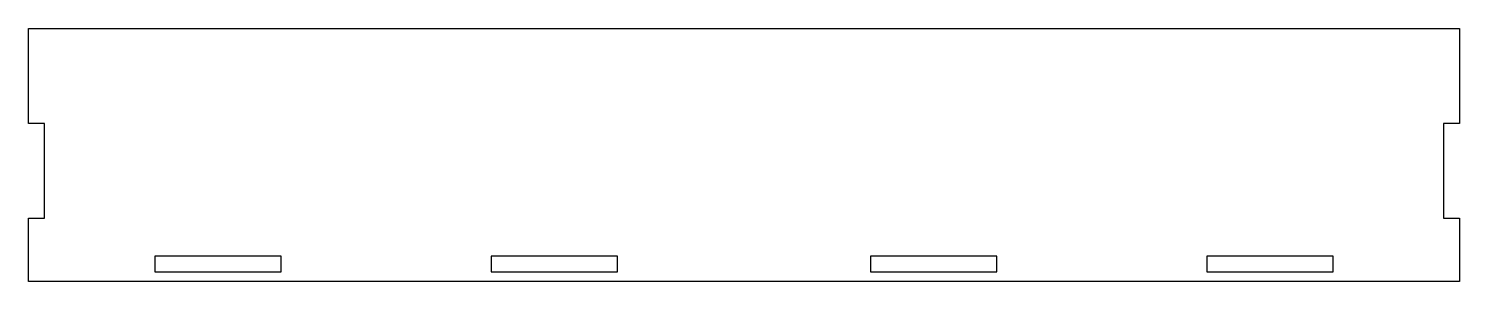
# Model space of a CAD drawing. Header units: millimetres. Extents: x 0 to 453, y 0 to 80.
import ezdxf

# ---------------------------------------------------------------- set-up
doc = ezdxf.new("R2010")
doc.units = ezdxf.units.MM
doc.layers.get('0').update_dxf_attribs({"linetype": 'CONTINUOUS'})

msp = doc.modelspace()

# ---------------------------------------------------------------- linework, layer by layer
for points in [[(0, 80), (453, 80), (453, 50), (448, 50), (448, 20), (453, 20), (453, 0), (0, 0), (0, 20), (5, 20), (5, 50), (0, 50)], [(40, 3), (80, 3), (80, 8), (40, 8)], [(146.5, 8), (146.5, 3), (186.5, 3), (186.5, 8)], [(306.5, 8), (266.5, 8), (266.5, 3), (306.5, 3)], [(413, 3), (413, 8), (373, 8), (373, 3)]]:
    msp.add_lwpolyline(points, close=True)

doc.saveas('drawing.dxf')
